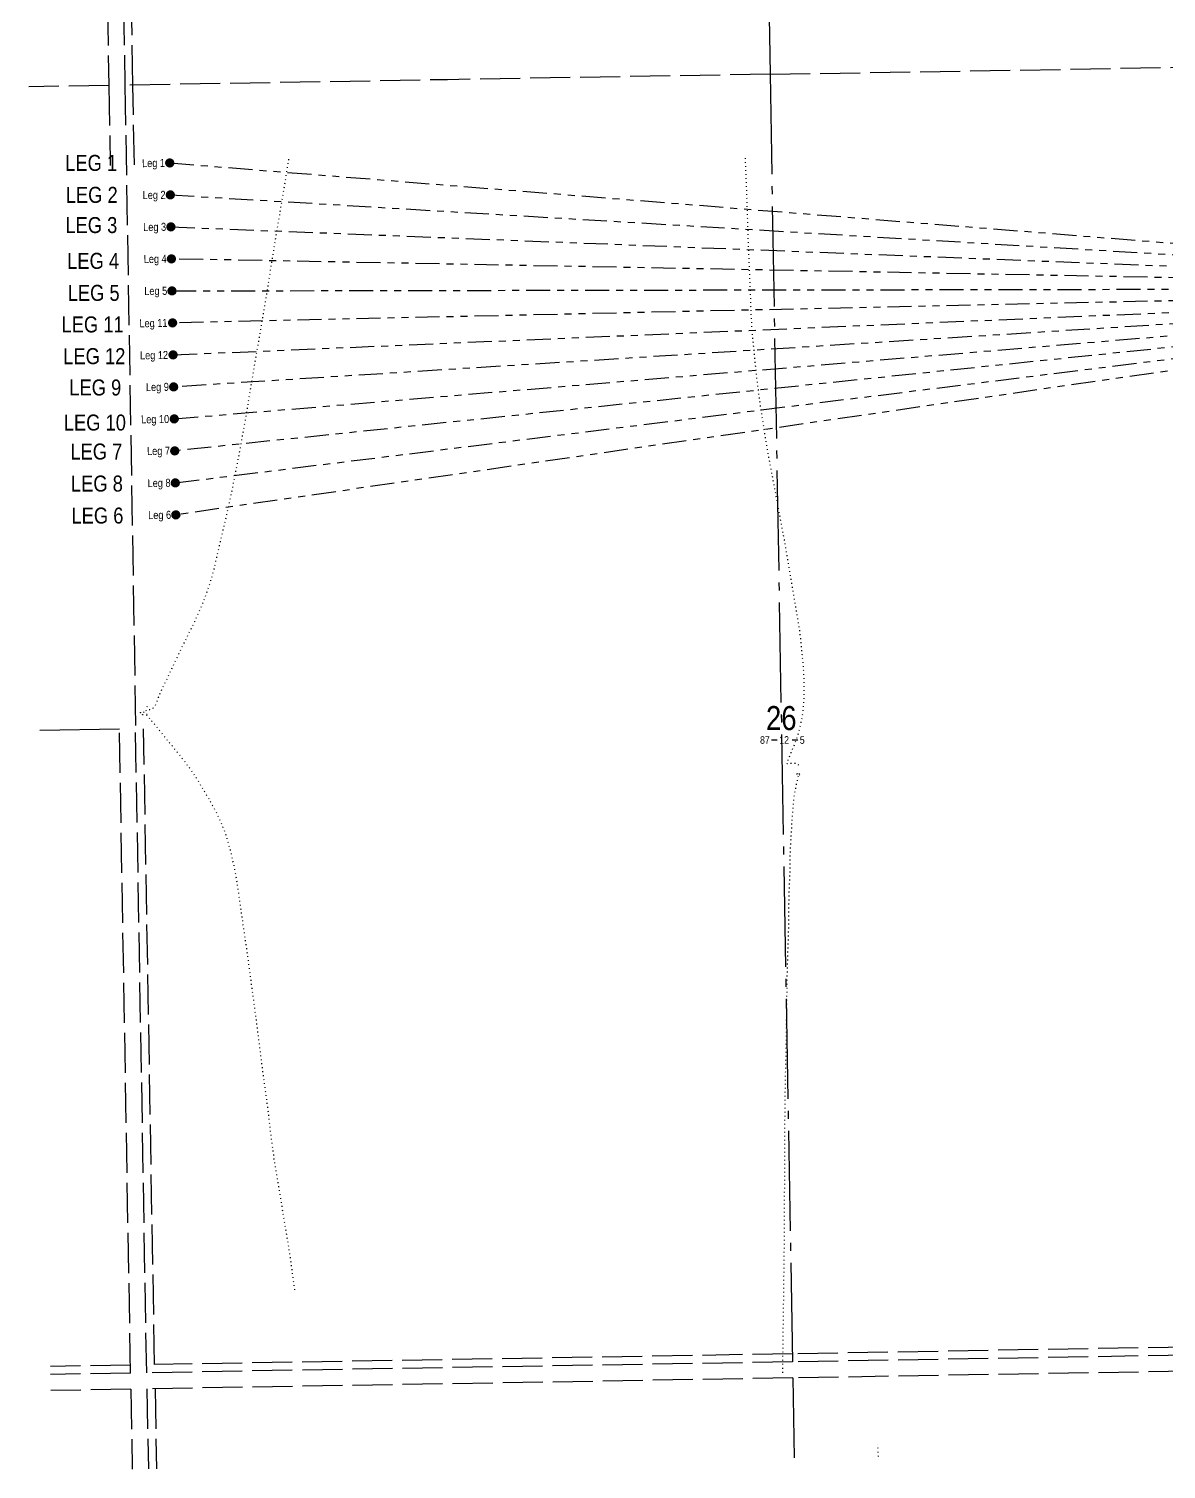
# Model space of a CAD drawing. Extents: x 570482 to 581403, y 6264409 to 6273171.
# Drawn here: x 573008 to 574429, y 6269652 to 6271452 of the extents above; entities that cross this region are included whole.
import ezdxf
from ezdxf.enums import TextEntityAlignment as Align

# ---------------------------------------------------------------- set-up
doc = ezdxf.new("R2010")
doc.units = 0
doc.header["$LTSCALE"] = 5
doc.header["$PDMODE"] = 34
doc.header["$PDSIZE"] = 0.03
for name, pattern in [('foc-DOT', [1, 0.2, -0.8]), ('foc-DRILLPATH', [14.75, 6, -1.75, 1.75, -1.75, 1.75, -1.75]), ('foc-QUARTERLINE', [33, 25, -3, 2, -3]), ('foc-UNSURVEYED', [12.5, 10, -2.5])]:
    doc.linetypes.add(name, pattern=pattern)
doc.layers.get('Defpoints').update_dxf_attribs({"color": 9})
for name, color, linetype in [('10', 1, 'Continuous'), ('9', 3, 'Continuous'), ('ABADATA-DRILL', 8, 'foc-DOT'), ('DETAIL-T', 7, 'Continuous'), ('L-MON', 1, 'Continuous'), ('L-QSEC', 8, 'foc-QUARTERLINE'), ('L-SECLBL', 7, 'Continuous'), ('L-SECQ', 8, 'foc-QUARTERLINE'), ('L-USEC', 7, 'foc-UNSURVEYED'), ('P-PDRILLPATH', 12, 'foc-DRILLPATH'), ('S-SYMBOLS', 201, 'Continuous')]:
    doc.layers.add(name, color=color, linetype=linetype)
doc.styles.add('80CG', font='ARIALN.TTF', dxfattribs={"height": 10})
doc.styles.add('80L', font='ARIALN.TTF', dxfattribs={"height": 10})
doc.styles.add('SIMPLEX', font='ARIALN.TTF')

# ---------------------------------------------------------------- blocks, each defined once
blk = doc.blocks.new('L-SECLBL')
at = {"layer": '9', "color": 7}
for p, q in [((-5.1, -27.8), (-12.3, -27.8)), ((20.7, -27.8), (13.5, -27.8))]:
    blk.add_line(p, q, dxfattribs=at)
at = {"layer": '10', "color": 2, "style": 'SIMPLEX'}
blk.add_attdef('SEC', text='', height=30, dxfattribs=at).set_placement((0, 0), align=Align.MIDDLE)
at = {"layer": '10', "color": 5, "style": '80L'}
blk.add_attdef('TWP', text='', height=9.5, dxfattribs=at).set_placement((-14.4, -27.4), align=Align.MIDDLE_RIGHT)
blk.add_attdef('RGE', text='', height=9.5, dxfattribs=at).set_placement((3.6, -27.4), align=Align.MIDDLE_CENTER)
blk.add_attdef('MER', text='', height=9.5, dxfattribs=at).set_placement((23.2, -27.4), align=Align.MIDDLE_LEFT)
blk = doc.blocks.new('plbh')
at = {"layer": 'L-MON'}
h = blk.add_hatch(color=255, dxfattribs=at)
h.dxf.hatch_style = 1
edge = h.paths.add_edge_path()
edge.add_arc((0, 0), 1.16, 0, 360)
h = blk.add_hatch(color=256, dxfattribs=at)
h.dxf.hatch_style = 1
h.paths.add_polyline_path([(-0.96, 0, 1), (0.96, 0, 1)])
h.paths.add_polyline_path([(0.91, 0, -1), (-0.91, 0, -1)], flags=16)
h.paths.add_polyline_path([(0.45, 0, -1), (-0.45, 0, -1)], flags=0)
h = blk.add_hatch(color=256, dxfattribs=at)
h.dxf.hatch_style = 1
h.paths.add_polyline_path([(-0.45, 0, 1), (0.45, 0, 1)])
h.paths.add_polyline_path([(0.4, 0, -1), (-0.4, 0, -1)], flags=16)
at = {"layer": 'L-MON', "color": 240}
for radius in [0.96, 0.91, 0.45, 0.4]:
    blk.add_circle((0, 0), radius, dxfattribs=at)

msp = doc.modelspace()

# ---------------------------------------------------------------- linework, layer by layer
at = {"layer": 'ABADATA-DRILL', "flags": 128}
for points in [[(573155.863, 6270605.467), (573155.353, 6270604.338), (573155.02, 6270603.342), (573154.544, 6270601.934), (573154.198, 6270600.578), (573154.717, 6270600.037), (573156.092, 6270600.331), (573157.691, 6270600.988), (573159.21, 6270601.655), (573160.877, 6270602.404), (573161.959, 6270602.903), (573163.826, 6270603.665), (573164.024, 6270603.759), (573164.271, 6270603.953), (573164.615, 6270604.299), (573164.998, 6270604.706), (573165.391, 6270605.132), (573165.8, 6270605.72), (573166.295, 6270606.628), (573166.862, 6270607.938), (573167.522, 6270609.68), (573168.286, 6270611.774), (573169.174, 6270614.179), (573170.228, 6270616.868), (573171.466, 6270619.84), (573172.949, 6270623.176), (573174.664, 6270626.907), (573176.593, 6270631.061), (573178.714, 6270635.588), (573181.011, 6270640.429), (573183.463, 6270645.522), (573186.012, 6270650.767), (573188.561, 6270656.052), (573190.99, 6270661.295), (573193.457, 6270666.709), (573196.139, 6270672.386), (573199.015, 6270678.367), (573202.039, 6270684.53), (573205.239, 6270690.917), (573208.574, 6270697.575), (573211.965, 6270704.425), (573215.343, 6270711.495), (573218.746, 6270718.845), (573222.204, 6270726.476), (573225.559, 6270734.305), (573228.721, 6270742.322), (573231.697, 6270750.624), (573234.529, 6270759.165), (573237.158, 6270767.892), (573239.505, 6270776.754), (573241.629, 6270785.782), (573243.701, 6270794.879), (573245.843, 6270804.028), (573248.014, 6270813.227), (573250.194, 6270822.476), (573253.202, 6270835.3), (573255.39, 6270844.609), (573257.49, 6270853.897), (573259.518, 6270863.214), (573261.517, 6270872.51), (573263.426, 6270881.835), (573265.284, 6270891.208), (573267.122, 6270900.561), (573268.94, 6270909.904), (573270.748, 6270919.267), (573272.496, 6270928.629), (573274.194, 6270937.98), (573275.882, 6270947.35), (573277.58, 6270956.681), (573279.278, 6270966.032), (573280.886, 6270975.401), (573282.393, 6270984.809), (573283.941, 6270994.167), (573285.498, 6271003.556), (573287.065, 6271012.954), (573288.643, 6271022.343), (573290.24, 6271031.722), (573291.858, 6271041.102), (573293.485, 6271050.491), (573295.113, 6271059.881), (573296.73, 6271069.26), (573298.348, 6271078.64), (573299.975, 6271088.019), (573301.593, 6271097.399), (573303.211, 6271106.758), (573304.778, 6271116.157), (573306.265, 6271125.564), (573307.742, 6271134.981), (573309.219, 6271144.388), (573310.696, 6271153.795), (573312.183, 6271163.212), (573313.71, 6271172.62), (573315.267, 6271182.039), (573316.845, 6271191.408), (573318.432, 6271200.807), (573320.029, 6271210.216), (573321.617, 6271219.585), (573323.174, 6271228.973), (573324.731, 6271238.361), (573326.309, 6271247.75), (573327.866, 6271257.159), (573330.188, 6271271.481), (573330.901, 6271275.934), (573333.076, 6271289.514)], [(573970.123, 6270532.052), (573969.178, 6270532.346), (573968.455, 6270532.463), (573967.711, 6270532.72), (573967.127, 6270533.49), (573966.405, 6270534.148), (573965.003, 6270534.263), (573962.935, 6270534.127), (573960.457, 6270534.013), (573957.911, 6270533.769), (573955.945, 6270533.504), (573955.351, 6270533.714), (573955.695, 6270534.08), (573955.763, 6270534.181), (573955.848, 6270534.493), (573955.965, 6270535.205), (573956.186, 6270536.309), (573956.612, 6270537.696), (573957.213, 6270539.357), (573957.949, 6270541.28), (573958.811, 6270543.476), (573959.847, 6270545.974), (573961.057, 6270548.816), (573962.422, 6270552.01), (573963.969, 6270555.568), (573965.62, 6270559.548), (573967.254, 6270563.897), (573968.82, 6270568.685), (573970.289, 6270573.882), (573971.741, 6270579.518), (573973.137, 6270585.444), (573974.338, 6270591.646), (573975.353, 6270598.214), (573976.123, 6270605.079), (573976.557, 6270612.288), (573976.784, 6270619.873), (573976.875, 6270627.776), (573976.842, 6270635.916), (573976.596, 6270644.243), (573976.037, 6270652.765), (573975.284, 6270661.443), (573974.489, 6270670.28), (573973.632, 6270679.267), (573972.671, 6270688.441), (573971.638, 6270697.684), (573971.143, 6270701.396), (573969.69, 6270710.682), (573968.116, 6270720.026), (573966.482, 6270729.379), (573964.908, 6270738.713), (573963.324, 6270748.046), (573962.255, 6270754.239), (573960.186, 6270766.694), (573958.662, 6270776.059), (573957.057, 6270785.462), (573955.423, 6270794.775), (573953.769, 6270804.137), (573952.064, 6270813.499), (573950.32, 6270822.87), (573948.565, 6270832.251), (573946.811, 6270841.591), (573945.086, 6270850.962), (573943.362, 6270860.334), (573941.607, 6270869.684), (573939.853, 6270879.035), (573938.069, 6270888.385), (573936.274, 6270897.755), (573934.51, 6270907.096), (573932.756, 6270916.446), (573931.111, 6270925.819), (573929.566, 6270935.213), (573928.011, 6270944.597), (573926.476, 6270954.002), (573924.942, 6270963.376), (573923.487, 6270972.752), (573922.132, 6270982.13), (573920.798, 6270991.518), (573919.542, 6271000.938), (573918.367, 6271010.328), (573917.302, 6271019.731), (573916.326, 6271029.175), (573915.371, 6271038.59), (573914.446, 6271048.025), (573913.53, 6271057.441), (573912.615, 6271066.876), (573911.829, 6271076.324), (573911.223, 6271085.795), (573910.726, 6271095.287), (573910.369, 6271104.793), (573910.072, 6271114.329), (573909.745, 6271123.885), (573909.368, 6271133.379), (573908.933, 6271142.783), (573908.476, 6271152.307), (573908.039, 6271161.82), (573907.652, 6271171.345), (573907.325, 6271180.881), (573907.007, 6271190.437), (573906.69, 6271199.943), (573906.393, 6271209.469), (573906.096, 6271218.995), (573905.779, 6271228.501), (573905.442, 6271238.027), (573905.105, 6271247.552), (573904.748, 6271257.087), (573904.401, 6271266.583), (573904.013, 6271276.728), (573903.553, 6271288.151), (573903.448, 6271290.72)], [(573155.976, 6270595.449), (573152.759, 6270595.204), (573150.332, 6270595.041), (573148.471, 6270595.629), (573147.507, 6270596.423), (573147.367, 6270597.02), (573147.637, 6270597.625), (573147.881, 6270597.969), (573148.048, 6270598.122), (573148.474, 6270598.37), (573149.346, 6270598.855), (573150.236, 6270599.41), (573150.375, 6270599.473), (573150.626, 6270599.397), (573151.112, 6270599.046), (573151.773, 6270598.417), (573152.609, 6270597.531), (573153.659, 6270596.399), (573154.923, 6270595.021), (573156.351, 6270593.415), (573157.964, 6270591.553), (573159.679, 6270589.533), (573161.383, 6270587.562), (573163.189, 6270585.523), (573165.23, 6270583.178), (573167.438, 6270580.436), (573169.833, 6270577.277), (573172.513, 6270573.813), (573175.538, 6270570.085), (573178.858, 6270566.102), (573182.424, 6270561.783), (573186.195, 6270557.128), (573190.242, 6270552.117), (573194.453, 6270546.939), (573198.725, 6270541.633), (573202.949, 6270536.265), (573207.155, 6270530.787), (573211.326, 6270524.969), (573215.424, 6270518.809), (573219.515, 6270512.449), (573223.54, 6270505.858), (573227.568, 6270499.087), (573231.588, 6270492.215), (573235.62, 6270485.164), (573239.697, 6270477.874), (573243.53, 6270470.289), (573247.075, 6270462.519), (573250.453, 6270454.597), (573253.556, 6270446.369), (573256.283, 6270437.925), (573258.803, 6270429.268), (573261.088, 6270420.376), (573263.176, 6270411.291), (573265.087, 6270402.043), (573266.799, 6270392.711), (573268.917, 6270379.546), (573269.89, 6270373.082), (573270.331, 6270370.129), (573271.665, 6270360.691), (573272.949, 6270351.241), (573274.292, 6270341.843), (573275.686, 6270332.416), (573277.049, 6270322.998), (573278.423, 6270313.581), (573279.756, 6270304.162), (573281.07, 6270294.724), (573282.404, 6270285.296), (573283.668, 6270275.846), (573284.932, 6270266.406), (573286.216, 6270256.957), (573287.49, 6270247.528), (573288.784, 6270238.089), (573290.068, 6270228.61), (573291.322, 6270219.19), (573292.526, 6270209.74), (573293.71, 6270200.289), (573294.934, 6270190.849), (573296.138, 6270181.388), (573297.322, 6270171.937), (573298.496, 6270162.506), (573299.691, 6270153.035), (573300.915, 6270143.595), (573302.198, 6270134.156), (573303.522, 6270124.718), (573304.836, 6270115.269), (573306.11, 6270105.84), (573307.294, 6270096.389), (573308.389, 6270086.926), (573309.473, 6270077.454), (573310.577, 6270067.991), (573311.801, 6270058.541), (573313.106, 6270049.093), (573314.429, 6270039.654), (573315.863, 6270030.228), (573317.397, 6270020.813), (573318.95, 6270011.378), (573320.545, 6270001.934), (573322.158, 6269992.541), (573323.721, 6269983.137), (573325.274, 6269973.752), (573326.867, 6269964.348), (573328.441, 6269954.924), (573330.014, 6269945.54), (573331.557, 6269936.146), (573333.021, 6269926.74), (573334.414, 6269917.332), (573335.738, 6269907.914), (573337.041, 6269898.485), (573338.335, 6269889.086), (573339.469, 6269880.754), (573340.135, 6269875.825)], [(573970.237, 6270522.035), (573971.089, 6270520.239), (573971.766, 6270519.251), (573972.104, 6270518.807), (573971.627, 6270519.188), (573970.862, 6270520.055), (573969.941, 6270520.689), (573968.985, 6270520.972), (573968.334, 6270521.041), (573967.875, 6270520.963), (573967.079, 6270520.739), (573967.166, 6270520.92), (573968.038, 6270521.366), (573968.198, 6270521.419), (573968.376, 6270521.512), (573968.635, 6270521.566), (573968.927, 6270521.461), (573969.154, 6270521.065), (573969.306, 6270520.378), (573969.373, 6270519.429), (573969.274, 6270518.217), (573968.952, 6270516.581), (573968.41, 6270514.421), (573967.708, 6270511.699), (573966.984, 6270508.485), (573966.218, 6270504.831), (573965.37, 6270500.726), (573964.56, 6270496.151), (573963.797, 6270491.167), (573963.141, 6270485.794), (573962.64, 6270480.185), (573962.213, 6270474.306), (573961.778, 6270468.308), (573961.366, 6270462.12), (573960.961, 6270455.602), (573960.551, 6270448.723), (573960.108, 6270441.515), (573959.639, 6270433.995), (573959.225, 6270426.257), (573958.974, 6270418.341), (573958.885, 6270410.268), (573958.801, 6270401.956), (573958.58, 6270393.49), (573958.229, 6270384.953), (573957.892, 6270376.246), (573957.638, 6270367.34), (573957.427, 6270358.295), (573957.277, 6270349.171), (573957.17, 6270339.857), (573957.084, 6270330.474), (573956.806, 6270317.278), (573956.442, 6270307.79), (573956.109, 6270298.282), (573955.836, 6270288.756), (573955.553, 6270279.21), (573955.33, 6270269.704), (573955.147, 6270260.18), (573954.984, 6270250.665), (573954.841, 6270241.151), (573954.707, 6270231.638), (573954.574, 6270222.114), (573954.441, 6270212.59), (573954.328, 6270203.066), (573954.195, 6270193.543), (573954.042, 6270184.029), (573953.879, 6270174.514), (573953.686, 6270164.989), (573953.453, 6270155.464), (573953.21, 6270145.948), (573952.997, 6270136.413), (573952.874, 6270126.889), (573952.751, 6270117.376), (573952.638, 6270107.862), (573952.504, 6270098.358), (573952.392, 6270088.805), (573952.309, 6270079.292), (573952.256, 6270069.77), (573952.233, 6270060.248), (573952.24, 6270050.716), (573952.257, 6270041.205), (573952.233, 6270031.733), (573952.16, 6270022.201), (573952.093, 6270012.328), (573952.032, 6270003.235), (573951.989, 6269993.733), (573951.956, 6269984.201), (573951.883, 6269974.698), (573951.83, 6269965.186), (573951.787, 6269955.654), (573951.723, 6269946.181), (573951.659, 6269936.699), (573951.606, 6269927.176), (573951.523, 6269917.663), (573951.39, 6269908.15), (573951.246, 6269898.656), (573951.113, 6269889.142), (573951, 6269879.638), (573950.887, 6269870.125), (573950.763, 6269860.611), (573950.64, 6269851.118), (573950.507, 6269841.604), (573950.394, 6269832.09), (573950.26, 6269822.577), (573950.108, 6269813.032), (573949.994, 6269803.549), (573949.89, 6269794.056), (573949.797, 6269784.543), (573949.712, 6269770.579)], [(574069.783, 6269668.278), (574069.701, 6269669.617), (574068.747, 6269683.502)]]:
    msp.add_lwpolyline(points, dxfattribs=at)
at = {"layer": 'Defpoints'}
msp.add_point((573333.58, 6271289.611), dxfattribs=at)
at = {"layer": 'L-QSEC'}
for p, q in [((573934.123, 6271395.094), (573962.236, 6269786.585)), ((573121.367, 6270576.838), (573021.696, 6270575.15)), ((573962.588, 6269766.477), (573964.335, 6269666.493))]:
    msp.add_line(p, q, dxfattribs=at)
at = {"layer": 'L-SECQ'}
for p, q in [((573932.543, 6271495.137), (573934.396, 6271395.154)), ((573934.396, 6271395.154), (573936.091, 6271295.212))]:
    msp.add_line(p, q, dxfattribs=at)
at = {"layer": 'L-USEC'}
for p, q in [((573106.36, 6271481.154), (573108.088, 6271381.162)), ((573126.46, 6271481.494), (573128.188, 6271381.509)), ((573138.232, 6271381.672), (573136.505, 6271481.664)), ((573934.394, 6271395.155), (574740.675, 6271408.752)), ((573108.088, 6271381.162), (573008.102, 6271379.469)), ((573108.088, 6271381.162), (573109.815, 6271281.263)), ((573128.188, 6271381.509), (573141.476, 6270577.185)), ((573139.959, 6271281.773), (573138.232, 6271381.672)), ((573135.266, 6269772.584), (573121.367, 6270576.838)), ((573155.375, 6269772.925), (573141.476, 6270577.185)), ((573165.25, 6269783.144), (573151.526, 6270577.349)), ((574768.924, 6269810.297), (573962.061, 6269796.634)), ((573962.061, 6269796.634), (573165.25, 6269783.144)), ((574769.101, 6269800.247), (573962.247, 6269786.586)), ((573135.093, 6269782.633), (573035.118, 6269780.941)), ((573962.247, 6269786.586), (573155.375, 6269772.925)), ((574769.456, 6269780.139), (573962.588, 6269766.477)), ((573135.266, 6269772.584), (573035.288, 6269770.892)), ((573962.588, 6269766.477), (573155.722, 6269752.816)), ((573135.613, 6269752.476), (573035.628, 6269750.783)), ((573135.613, 6269752.476), (573137.341, 6269652.491)), ((573155.722, 6269752.816), (573157.45, 6269652.831)), ((573165.771, 6269752.986), (573167.499, 6269653.001))]:
    msp.add_line(p, q, dxfattribs=at)
at = {"layer": 'L-USEC', "flags": 128}
msp.add_lwpolyline([(573934.396, 6271395.154), (573531.287, 6271388.328), (573128.188, 6271381.509)], dxfattribs=at)
at = {"layer": 'P-PDRILLPATH'}
for p, q in [((573184.923, 6271244.447), (575143.251, 6271127.732)), ((573185.614, 6271204.47), (575143.251, 6271127.732)), ((575143.251, 6271127.732), (573186.305, 6271164.493)), ((573186.996, 6271124.516), (575143.251, 6271127.732)), ((575143.251, 6271127.732), (573187.687, 6271084.539)), ((573188.378, 6271044.562), (575143.251, 6271127.732)), ((575143.251, 6271127.732), (573189.069, 6271004.585)), ((573189.76, 6270964.608), (575143.251, 6271127.732)), ((575143.251, 6271127.732), (573190.451, 6270924.631)), ((573191.142, 6270884.654), (575143.251, 6271127.732)), ((575143.251, 6271127.732), (573191.833, 6270844.677))]:
    msp.add_line(p, q, dxfattribs=at)
at = {"layer": 'P-PDRILLPATH', "flags": 128}
msp.add_lwpolyline([(573184.233, 6271284.325), (575143.417, 6271127.61)], dxfattribs=at)

# ---------------------------------------------------------------- block references
at = {"layer": 'L-MON', "xscale": 4.997878399999975, "yscale": 4.997878399999975, "zscale": 9.995756799999942}
msp.add_blockref('plbh', (573184.233, 6271284.325), dxfattribs=at)
at = {"layer": 'L-MON', "color": 3, "xscale": 5, "yscale": 5, "zscale": 5}
for p in [(573184.923, 6271244.447), (573185.614, 6271204.47), (573186.305, 6271164.493), (573186.996, 6271124.516), (573187.687, 6271084.539), (573188.378, 6271044.562), (573189.069, 6271004.585), (573189.76, 6270964.608), (573190.451, 6270924.631), (573191.142, 6270884.654), (573191.833, 6270844.677)]:
    msp.add_blockref('plbh', p, dxfattribs=at)
at = {"layer": 'L-SECLBL', "xscale": 0.99957568, "yscale": 0.99957568, "zscale": 0.99957568}
msp.add_blockref('L-SECLBL', (573948.18, 6270590.839), dxfattribs=at).add_auto_attribs({'SEC': '26', 'TWP': '87', 'RGE': '12', 'MER': '5'})

# ---------------------------------------------------------------- texts
at = {"layer": 'DETAIL-T', "color": 3, "char_height": 19.9915, "width": 233.47061, "attachment_point": 5, "style": '80CG'}
for s, insert in [('LEG 1', (573086.012, 6271284.238)), ('LEG 2', (573086.687, 6271244.343)), ('LEG 3', (573086.227, 6271206.585)), ('LEG 4', (573088.438, 6271161.856)), ('LEG 5', (573089.114, 6271121.861)), ('LEG 11', (573087.791, 6271082.461)), ('LEG 12', (573089.914, 6271042.8)), ('LEG 9', (573091.133, 6271003.662)), ('LEG 10', (573090.629, 6270959.876)), ('LEG 7', (573092.487, 6270923.673)), ('LEG 8', (573093.163, 6270883.679)), ('LEG 6', (573093.84, 6270843.684))]:
    msp.add_mtext(s, dxfattribs=dict(at, insert=insert))
at = {"layer": 'S-SYMBOLS', "style": '80L'}
for s, p in [('Leg 1', (573163.979, 6271282.749)), ('Leg 2', (573164.668, 6271242.872)), ('Leg 3', (573165.359, 6271202.895)), ('Leg 4', (573166.05, 6271162.918)), ('Leg 5', (573166.741, 6271122.941)), ('Leg 11', (573163.876, 6271082.71)), ('Leg 12', (573164.567, 6271042.733)), ('Leg 9', (573168.814, 6271003.01)), ('Leg 10', (573165.949, 6270962.779)), ('Leg 7', (573170.197, 6270923.056)), ('Leg 8', (573170.888, 6270883.079)), ('Leg 6', (573171.579, 6270843.102))]:
    msp.add_text(s, height=9.9958, rotation=0.9701, dxfattribs=at).set_placement(p, align=Align.MIDDLE)

doc.saveas('drawing.dxf')
